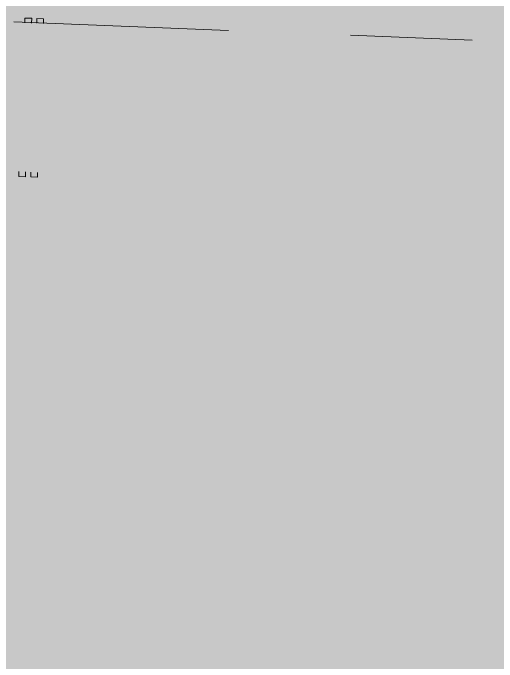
# Model space of a CAD drawing. Header units: millimetres. Extents: x 0 to 581027, y 0 to 6627194.
# Drawn here: x 580587.25 to 580597.33, y 6626328.01 to 6626341.52 of the extents above; entities that cross this region are included whole.
import ezdxf

# ---------------------------------------------------------------- set-up
doc = ezdxf.new("R2010")
doc.units = ezdxf.units.MM
doc.linetypes.add('CENTERX2', pattern=[20.32, 12.7, -2.54, 2.54, -2.54])
doc.layers.add('ГР_Закладные детали', color=7, linetype='Continuous', lineweight=9)
doc.layers.add('ГР_Оси ПБ', color=181, linetype='CENTERX2', lineweight=13)

msp = doc.modelspace()

# ---------------------------------------------------------------- hatches: boundary and pattern name
at = {"lineweight": 9, "ltscale": 100, "true_color": 0xfff0c2}
h = msp.add_hatch(color=254, dxfattribs=at)
h.dxf.hatch_style = 2
h.paths.add_polyline_path([(580727.588, 6626742.558), (580717.166, 6626733.127), (580710.807, 6626723.177), (580709.36, 6626717.184), (580707.292, 6626709.537), (580703.776, 6626704.784), (580699.226, 6626701.271), (580690.155, 6626697.331), (580636.08, 6626696.768), (580599.134, 6626698.451), (580373.73, 6626846.917), (580363.829, 6626831.885), (580598.306, 6626677.445), (580585.917, 6626364.308), (580584.976, 6626341.625), (580585.156, 6626341.618), (580585.116, 6626340.619), (580584.936, 6626340.626), (580583.837, 6626312.848), (580581.559, 6626255.293), (580581.739, 6626255.286), (580581.7, 6626254.286), (580581.52, 6626254.293), (580580.421, 6626226.515), (580580.6, 6626226.508), (580580.561, 6626225.509), (580580.381, 6626225.516), (580579.282, 6626197.738), (580579.462, 6626197.731), (580579.422, 6626196.731), (580579.242, 6626196.739), (580578.143, 6626168.96), (580578.323, 6626168.953), (580578.284, 6626167.954), (580578.103, 6626167.961), (580577.004, 6626140.183), (580577.184, 6626140.176), (580577.145, 6626139.176), (580576.965, 6626139.184), (580572.449, 6626025.073), (580572.629, 6626025.066), (580572.591, 6626024.062), (580572.409, 6626024.069), (580570.614, 6625978.709), (580570.794, 6625978.702), (580570.755, 6625977.703), (580570.575, 6625977.71), (580569.476, 6625949.932), (580569.655, 6625949.925), (580569.616, 6625948.925), (580596.119, 6625947.985), (580599.513, 6626023.802), (580601.791, 6626081.357), (580608.624, 6626254.022), (580612.746, 6626363.489), (580606.723, 6626363.815), (580606.699, 6626383.683), (580618.326, 6626677.556), (580635.728, 6626676.763), (580690.364, 6626677.332), (580698.122, 6626678.987), (580709.478, 6626683.919), (580718.201, 6626690.655), (580725.614, 6626700.676), (580728.737, 6626712.224), (580729.462, 6626715.227), (580732.575, 6626720.097), (580741.008, 6626727.729), (580744.852, 6626732.597), (580727.824, 6626742.869)])

# ---------------------------------------------------------------- linework, layer by layer
at = {"layer": 'ГР_Закладные детали', "ltscale": 10, "extrusion": (-1.00145e-09, 1.05138e-09, 1), "elevation": 0, "flags": 128}
for points in [[(580587.496, 6626341.315), (580587.5, 6626341.415), (580587.64, 6626341.41), (580587.636, 6626341.31)], [(580587.746, 6626341.305), (580587.749, 6626341.405), (580587.889, 6626341.4), (580587.885, 6626341.3)], [(580587.373, 6626338.218), (580587.369, 6626338.118), (580587.509, 6626338.112), (580587.513, 6626338.212)], [(580587.623, 6626338.208), (580587.619, 6626338.108), (580587.759, 6626338.102), (580587.763, 6626338.202)]]:
    msp.add_lwpolyline(points, dxfattribs=at)
at = {"layer": 'ГР_Оси ПБ'}
msp.add_line((580612.04, 6626340.354, 0), (580587.266, 6626341.334, 0), dxfattribs=at)

doc.saveas('drawing.dxf')
